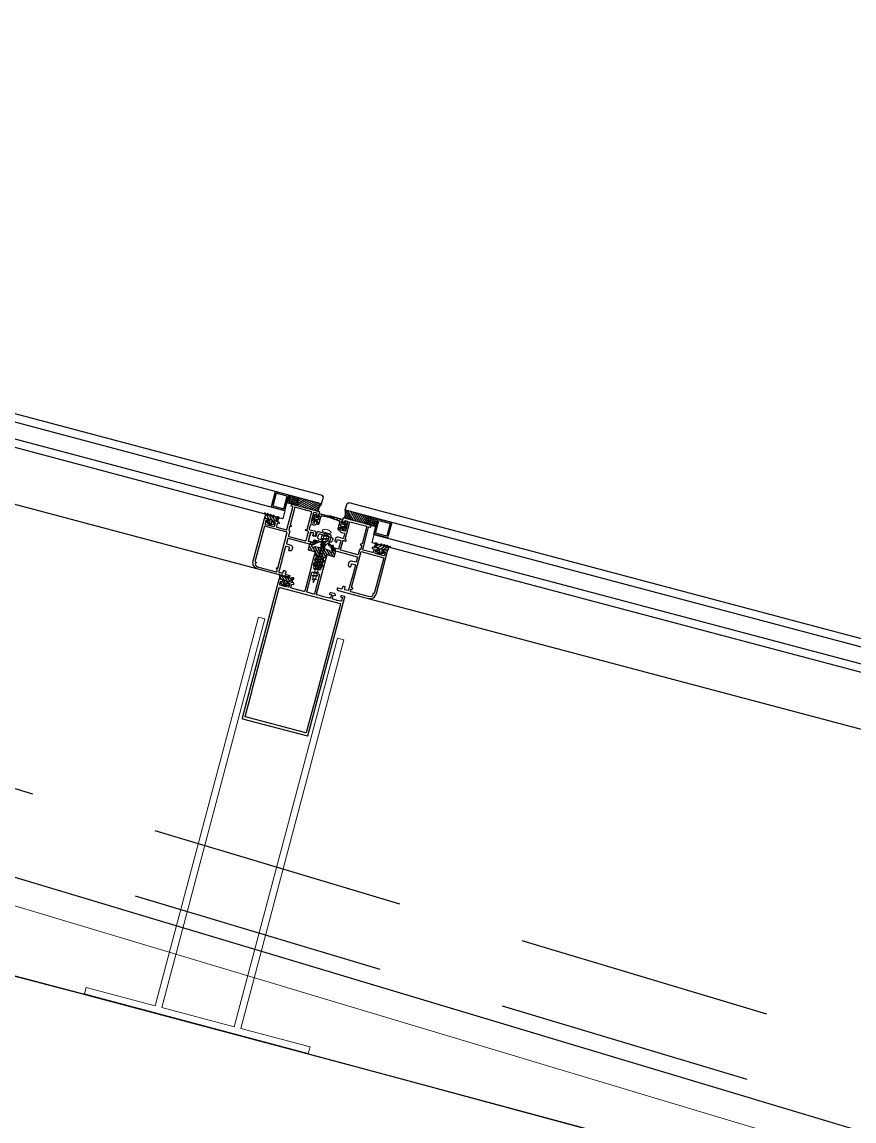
# Model space of a CAD drawing. Header units: millimetres. Extents: x 62878 to 70819, y -67946 to -61850.
# Drawn here: x 67425 to 67486.1, y -62104.3 to -62023.7 of the extents above; entities that cross this region are included whole.
import ezdxf

# ---------------------------------------------------------------- set-up
doc = ezdxf.new("R2010")
doc.units = ezdxf.units.MM
doc.linetypes.add('HIDDEN', pattern=[0.375, 0.25, -0.125])
doc.layers.add('alan hesabı1', color=7, linetype='Continuous', plot=False)
for name, color, linetype, lineweight in [('BA DÖŞ.-yeni', 11, 'Continuous', 30), ('Dog_dos_yeni', 63, 'Continuous', 5), ('DOGRAMA', 171, 'Continuous', 0), ('DUV.ALÇ.-yeni', 20, 'Continuous', 25), ('GOR-2', 152, 'Continuous', 20)]:
    doc.layers.add(name, color=color, linetype=linetype, lineweight=lineweight)
pattern_1 = [(300.13694, (67337.95721, -62044.6954), (-0.13729143, -0.07970336), [])]
pattern_2 = [(210.13694, (67550.53203, -62101.11045), (0.07970336, -0.13729143), [])]

# ---------------------------------------------------------------- blocks, each defined once
blk = doc.blocks.new('a2we')
at = {"lineweight": 5, "ltscale": 0.5}
for p, q in [((-197.57, -417.61), (-196.57, -417.24)), ((-194.16, -418.26), (-197.57, -417.61)), ((-195.16, -418.63), (-197.57, -417.61)), ((-197.11, -419.74), (-197.11, -418.43)), ((-196.89, -417.9), (-197.1, -418.34)), ((-196.01, -415.29), (-196.59, -417.25)), ((-196.57, -417.24), (-194.16, -418.26)), ((-196.01, -415.29), (-195.46, -417.71)), ((-194.16, -418.26), (-195.16, -418.63)), ((-195.16, -418.63), (-194.93, -419.3)), ((-198.11, -420.11), (-197.11, -419.74)), ((-194.92, -421.4), (-198.11, -420.11)), ((-193.92, -421.04), (-198.11, -420.11)), ((-198.11, -422.66), (-197.11, -422.3)), ((-194.92, -423.96), (-198.11, -422.66)), ((-193.92, -423.59), (-198.11, -422.66)), ((-198.11, -425.21), (-197.11, -424.85)), ((-194.92, -426.51), (-198.11, -425.21)), ((-193.92, -426.15), (-198.11, -425.21)), ((-198.11, -427.67), (-197.11, -427.31)), ((-197.11, -419.74), (-193.92, -421.04)), ((-197.11, -419.74), (-193.92, -421.04)), ((-197.11, -422.3), (-197.11, -420.51)), ((-197.11, -422.3), (-193.92, -423.59)), ((-197.11, -422.3), (-193.92, -423.59)), ((-197.11, -424.85), (-197.11, -423.07)), ((-197.11, -424.85), (-193.92, -426.15)), ((-197.11, -424.85), (-193.92, -426.15)), ((-197.11, -427.31), (-197.11, -425.62)), ((-197.11, -427.31), (-193.92, -428.6)), ((-197.11, -427.31), (-193.92, -428.6)), ((-194.92, -420.63), (-194.92, -419.36)), ((-193.92, -421.04), (-194.92, -421.4)), ((-194.92, -423.19), (-194.92, -421.4)), ((-193.92, -423.59), (-194.92, -423.96)), ((-194.92, -425.74), (-194.92, -423.96)), ((-193.92, -426.15), (-194.92, -426.51)), ((-194.92, -428.2), (-194.92, -426.51)), ((-194.92, -428.97), (-198.11, -427.67)), ((-193.92, -428.6), (-198.11, -427.67)), ((-198.11, -429.92), (-197.11, -429.56)), ((-194.92, -431.22), (-198.11, -429.92)), ((-193.92, -430.86), (-198.11, -429.92)), ((-198.11, -432.18), (-197.11, -431.81)), ((-194.92, -433.47), (-198.11, -432.18)), ((-193.92, -433.11), (-198.11, -432.18)), ((-198.11, -434.43), (-197.11, -434.07)), ((-194.92, -435.73), (-198.11, -434.43)), ((-193.92, -435.36), (-198.11, -434.43)), ((-197.11, -429.56), (-197.11, -428.02)), ((-197.11, -429.56), (-193.92, -430.86)), ((-197.11, -429.56), (-193.92, -430.86)), ((-197.11, -431.81), (-197.11, -430.28)), ((-197.11, -431.81), (-193.92, -433.11)), ((-197.11, -431.81), (-193.92, -433.11)), ((-197.11, -434.07), (-197.11, -432.53)), ((-197.11, -434.07), (-193.92, -435.36)), ((-197.11, -434.07), (-193.92, -435.36)), ((-197.11, -436.36), (-197.11, -434.79)), ((-193.92, -428.6), (-194.92, -428.97)), ((-194.92, -430.45), (-194.92, -428.97)), ((-193.92, -430.86), (-194.92, -431.22)), ((-194.92, -432.7), (-194.92, -431.22)), ((-193.92, -433.11), (-194.92, -433.47)), ((-194.92, -434.96), (-194.92, -433.47)), ((-193.92, -435.36), (-194.92, -435.73)), ((-198.11, -436.73), (-197.11, -436.36)), ((-194.92, -438.03), (-198.11, -436.73)), ((-193.92, -437.66), (-198.11, -436.73)), ((-198.11, -439.03), (-197.11, -438.66)), ((-194.92, -440.32), (-198.11, -439.03)), ((-193.92, -439.96), (-198.11, -439.03)), ((-198.11, -441.32), (-197.11, -440.96)), ((-194.92, -442.62), (-198.11, -441.32)), ((-193.92, -442.26), (-198.11, -441.32)), ((-198.11, -443.62), (-197.11, -443.25)), ((-197.11, -436.36), (-193.92, -437.66)), ((-197.11, -436.36), (-193.92, -437.66)), ((-197.11, -438.66), (-197.11, -437.13)), ((-197.11, -438.66), (-193.92, -439.96)), ((-197.11, -438.66), (-193.92, -439.96)), ((-197.11, -440.96), (-197.11, -439.43)), ((-197.11, -440.96), (-193.92, -442.26)), ((-197.11, -443.25), (-197.11, -441.73)), ((-197.11, -443.25), (-193.92, -444.55)), ((-194.92, -437.26), (-194.92, -435.73)), ((-193.92, -437.66), (-194.92, -438.03)), ((-194.92, -439.55), (-194.92, -438.03)), ((-193.92, -439.96), (-194.92, -440.32)), ((-194.92, -441.85), (-194.92, -440.32)), ((-193.92, -442.26), (-194.92, -442.62)), ((-194.92, -444.15), (-194.92, -442.62)), ((-194.92, -444.91), (-198.11, -443.62)), ((-193.92, -444.55), (-198.11, -443.62)), ((-198.11, -445.92), (-197.11, -445.55)), ((-193.92, -446.85), (-198.11, -445.92)), ((-194.92, -447.22), (-198.11, -445.92)), ((-197.11, -447.85), (-198.11, -448.22)), ((-194.92, -449.52), (-198.11, -448.22)), ((-198.11, -448.22), (-193.92, -449.15)), ((-198.11, -450.52), (-197.11, -450.15)), ((-194.92, -451.82), (-198.11, -450.52)), ((-193.92, -451.45), (-198.11, -450.52)), ((-197.11, -445.55), (-197.11, -444.02)), ((-197.11, -445.55), (-193.92, -446.85)), ((-197.11, -445.55), (-193.92, -446.85)), ((-197.11, -447.85), (-197.11, -446.32)), ((-193.92, -449.15), (-197.11, -447.85)), ((-197.11, -450.15), (-197.11, -448.62)), ((-197.11, -450.15), (-193.92, -451.45)), ((-197.11, -453.29), (-197.11, -450.92)), ((-193.92, -444.55), (-194.92, -444.91)), ((-194.92, -446.45), (-194.92, -444.91)), ((-193.92, -446.85), (-194.92, -447.22)), ((-194.92, -448.75), (-194.92, -447.22)), ((-193.92, -449.15), (-194.92, -449.52)), ((-194.92, -451.05), (-194.92, -449.52)), ((-193.92, -451.45), (-194.92, -451.82)), ((-192.8, -453.29), (-199.23, -453.29)), ((-199.23, -454.58), (-199.23, -453.29)), ((-194.92, -453.29), (-194.92, -451.82)), ((-192.8, -454.58), (-192.8, -453.29))]:
    blk.add_line(p, q, dxfattribs=at)
blk.add_lwpolyline([(-196.47, -455.66), (-196.11, -455.4), (-195.92, -455.4), (-195.56, -455.66)], dxfattribs=at)
for centre, radius, start, end in [((-196.91, -418.43), 0.2, 155.32512, 180), ((-195.12, -419.36), 0.2, 0, 19.11162), ((-195.66, -449.53), 6.19, 234.75731, 262.49049), ((-196.37, -449.53), 6.19, 277.50951, 305.24269)]:
    blk.add_arc(centre, radius, start, end, dxfattribs=at)

msp = doc.modelspace()

# ---------------------------------------------------------------- hatches: boundary and pattern name
at = {"layer": 'DOGRAMA', "lineweight": -2}
h = msp.add_hatch(dxfattribs=at)
h.set_pattern_fill('AR-HBONE', color=256, scale=0.03, angle=672.21607, style=0)
h.set_pattern_definition([(300.13694, (67431.26705, -62092.53847), (-0.04353113, -0.16402756), [0.36, -0.12]), (210.13694, (67431.3273, -62092.64225), (-0.04353113, -0.16402756), [0.36, -0.12])])
h.paths.add_polyline_path([(67444.685, -62059.041), (67444.444, -62058.977), (67444.597, -62058.397), (67445.345, -62058.595), (67445.191, -62059.175)])
h = msp.add_hatch(dxfattribs=at)
h.set_pattern_fill('ANSI31', color=256, scale=0.04, angle=672.21607, style=0)
h.set_pattern_definition([(210.13694, (67570.15283, -62106.3176), (0.06376269, -0.10983314), [])])
h.paths.add_polyline_path([(67445.465, -62059.219, -0.414214), (67445.485, -62059.253), (67446.744, -62059.587, -0.153231), (67446.994, -62059.033), (67445.612, -62058.666)])
h.paths.add_polyline_path([(67445.191, -62059.175), (67445.432, -62059.239, -0.414214), (67445.465, -62059.219), (67445.612, -62058.666), (67445.345, -62058.595)])
h = msp.add_hatch(dxfattribs=at)
h.set_pattern_fill('ANSI31', color=256, scale=0.05, angle=672.21607, style=0)
h.set_pattern_definition(pattern_1)
edge = h.paths.add_edge_path(flags=16)
edge.add_arc((67443.327, -62060.067), 0.4, 243.59998, 266.6739)
edge.add_line((67443.303, -62060.466), (67443.368, -62060.222))
edge.add_line((67443.368, -62060.222), (67443.213, -62060.181))
edge.add_line((67443.213, -62060.181), (67443.149, -62060.425))
edge = h.paths.add_edge_path()
edge.add_arc((67443.327, -62060.067), 0.5, 218.26704, 292.00684)
edge.add_line((67443.514, -62060.53), (67443.54, -62060.433))
edge.add_line((67443.54, -62060.433), (67443.424, -62060.403))
edge.add_line((67443.424, -62060.403), (67443.439, -62060.345))
edge.add_arc((67443.536, -62060.37), 0.1, 75.13694, 165.13694, ccw=False)
edge.add_line((67443.561, -62060.274), (67443.774, -62060.33))
edge.add_line((67443.774, -62060.33), (67443.82, -62060.156))
edge.add_line((67443.82, -62060.156), (67443.782, -62060.146))
edge.add_arc((67443.765, -62060.209), 0.065, 75.13694, 143.54628)
edge.add_arc((67443.687, -62060.151), 0.0327, 129.70666, 323.54628, ccw=False)
edge.add_arc((67443.769, -62060.296), 0.199, 70.78726, 121.05316, ccw=False)
edge.add_arc((67443.846, -62060.059), 0.05, 256.65155, 434.16478)
edge.add_arc((67443.771, -62060.322), 0.323, 74.19629, 113.5226)
edge.add_arc((67443.634, -62060.008), 0.02, 225.13694, 293.5226, ccw=False)
edge.add_line((67443.62, -62060.022), (67443.464, -62059.867))
edge.add_arc((67443.454, -62059.877), 0.015, 45.13694, 205.13694)
edge.add_line((67443.44, -62059.884), (67443.492, -62059.995))
edge.add_arc((67443.474, -62060.004), 0.02, -134.86306, 25.13694, ccw=False)
edge.add_line((67443.46, -62060.018), (67443.252, -62059.81))
edge.add_arc((67443.241, -62059.821), 0.015, 45.13694, 205.13694)
edge.add_line((67443.227, -62059.827), (67443.28, -62059.939))
edge.add_arc((67443.262, -62059.947), 0.02, -134.86306, 25.13694, ccw=False)
edge.add_line((67443.247, -62059.961), (67443.039, -62059.754))
edge.add_arc((67443.028, -62059.764), 0.015, 45.13694, 205.13694)
edge.add_line((67443.015, -62059.771), (67443.067, -62059.882))
edge.add_arc((67443.049, -62059.891), 0.02, -134.86306, 25.13694, ccw=False)
edge.add_line((67443.035, -62059.905), (67442.826, -62059.697))
edge.add_arc((67442.816, -62059.708), 0.015, 45.13694, 205.13694)
edge.add_line((67442.802, -62059.714), (67442.851, -62059.818))
edge.add_arc((67442.76, -62059.861), 0.1, -14.86306, 25.13694, ccw=False)
edge.add_line((67442.857, -62059.886), (67442.807, -62060.074))
edge.add_line((67442.807, -62060.074), (67443.02, -62060.13))
edge.add_arc((67442.994, -62060.227), 0.1, -14.86306, 75.13694, ccw=False)
edge.add_line((67443.091, -62060.252), (67443.076, -62060.31))
edge.add_line((67443.076, -62060.31), (67442.96, -62060.28))
edge.add_line((67442.96, -62060.28), (67442.934, -62060.376))
h = msp.add_hatch(dxfattribs=at)
h.set_pattern_fill('ANSI31', color=256, scale=0.05, angle=672.21607, style=0)
h.set_pattern_definition(pattern_1)
edge = h.paths.add_edge_path(flags=16)
edge.add_arc((67447.117, -62060.24), 0.668, 158.26126, 172.01262, ccw=False)
edge.add_line((67446.497, -62059.992), (67446.772, -62060.065))
edge.add_line((67446.772, -62060.065), (67446.731, -62060.22))
edge.add_line((67446.731, -62060.22), (67446.455, -62060.147))
edge = h.paths.add_edge_path()
edge.add_line((67446.726, -62060.55), (67446.62, -62060.522))
edge.add_line((67446.62, -62060.522), (67446.682, -62060.29))
edge.add_line((67446.682, -62060.29), (67446.498, -62060.241))
edge.add_line((67446.498, -62060.241), (67446.467, -62060.357))
edge.add_line((67446.467, -62060.357), (67446.371, -62060.331))
edge.add_arc((67446.773, -62060.148), 0.442, 125.82929, 204.44459, ccw=False)
edge.add_line((67446.514, -62059.79), (67446.611, -62059.816))
edge.add_line((67446.611, -62059.816), (67446.58, -62059.932))
edge.add_line((67446.58, -62059.932), (67446.764, -62059.98))
edge.add_line((67446.764, -62059.98), (67446.825, -62059.748))
edge.add_line((67446.825, -62059.748), (67447.794, -62059.996))
edge.add_arc((67447.781, -62060.044), 0.05, -98.15322, 75.13694, ccw=False)
edge.add_line((67447.774, -62060.094), (67447.034, -62059.953))
edge.add_arc((67447.014, -62060.051), 0.1, 78.71167, 165.13694)
edge.add_line((67446.917, -62060.025), (67446.788, -62060.514))
edge.add_arc((67446.739, -62060.501), 0.05, 255.13694, 345.13694, ccw=False)
h = msp.add_hatch(dxfattribs=at)
h.set_pattern_fill('ANSI31', color=256, scale=0.05, angle=672.21607, style=0)
h.set_pattern_definition(pattern_2)
edge = h.paths.add_edge_path(flags=16)
edge.add_arc((67448.029, -62060.482), 0.668, 338.26126, 352.01262)
edge.add_line((67448.691, -62060.575), (67448.415, -62060.501))
edge.add_line((67448.415, -62060.501), (67448.374, -62060.656))
edge.add_line((67448.374, -62060.656), (67448.65, -62060.729))
edge = h.paths.add_edge_path()
edge.add_line((67448.215, -62060.945), (67448.321, -62060.973))
edge.add_line((67448.321, -62060.973), (67448.383, -62060.741))
edge.add_line((67448.383, -62060.741), (67448.566, -62060.79))
edge.add_line((67448.566, -62060.79), (67448.536, -62060.906))
edge.add_line((67448.536, -62060.906), (67448.632, -62060.931))
edge.add_arc((67448.374, -62060.573), 0.442, 305.82929, 384.44459)
edge.add_line((67448.776, -62060.39), (67448.679, -62060.364))
edge.add_line((67448.679, -62060.364), (67448.648, -62060.48))
edge.add_line((67448.648, -62060.48), (67448.465, -62060.432))
edge.add_line((67448.465, -62060.432), (67448.526, -62060.2))
edge.add_line((67448.526, -62060.2), (67447.563, -62059.935))
edge.add_arc((67447.55, -62059.983), 0.05, 75.13694, 248.4271)
edge.add_line((67447.531, -62060.03), (67448.244, -62060.274))
edge.add_arc((67448.212, -62060.369), 0.1, -14.86306, 71.56221, ccw=False)
edge.add_line((67448.309, -62060.395), (67448.179, -62060.884))
edge.add_arc((67448.228, -62060.896), 0.05, 165.13694, 255.13694)
h = msp.add_hatch(dxfattribs=at)
h.set_pattern_fill('ANSI31', color=256, scale=0.04, angle=672.21607, style=0)
h.set_pattern_definition([(300.13694, (67318.33641, -62039.48826), (-0.10983314, -0.06376269), [])])
h.paths.add_polyline_path([(67449.97, -62060.415, 0.414214), (67449.936, -62060.434), (67448.677, -62060.1, 0.153231), (67448.734, -62059.494), (67450.116, -62059.861)])
h.paths.add_polyline_path([(67450.23, -62060.512), (67449.989, -62060.448, 0.414214), (67449.97, -62060.415), (67450.116, -62059.861), (67450.384, -62059.932)])
h = msp.add_hatch(dxfattribs=at)
h.set_pattern_fill('AR-HBONE', color=256, scale=0.03, angle=672.21607, style=0)
h.set_pattern_definition([(210.13694, (67445.77805, -62096.38953), (-0.04353113, -0.16402756), [0.36, -0.12]), (300.13694, (67445.67427, -62096.44978), (-0.04353113, -0.16402756), [0.36, -0.12])])
h.paths.add_polyline_path([(67450.736, -62060.646), (67450.977, -62060.711), (67451.131, -62060.131), (67450.384, -62059.932), (67450.23, -62060.512)])
h = msp.add_hatch(dxfattribs=at)
h.set_pattern_fill('ANSI31', color=256, scale=0.05, angle=672.21607, style=0)
h.set_pattern_definition(pattern_1)
edge = h.paths.add_edge_path(flags=16)
edge.add_arc((67446.709, -62063.499), 0.05, 165.13694, 255.13694)
edge.add_line((67446.696, -62063.547), (67446.754, -62063.563))
edge.add_arc((67446.767, -62063.514), 0.05, 255.13694, 345.13694)
edge.add_line((67446.816, -62063.527), (67446.873, -62063.31))
edge.add_line((67446.873, -62063.31), (67446.719, -62063.269))
edge.add_line((67446.719, -62063.269), (67446.661, -62063.486))
h.paths.add_polyline_path([(67446.757, -62063.124), (67446.912, -62063.165), (67446.982, -62062.899), (67446.828, -62062.858)], flags=16)
edge = h.paths.add_edge_path()
edge.add_arc((67446.829, -62063.517), 0.2, 274.57072, 345.13694)
edge.add_line((67447.022, -62063.568), (67447.037, -62063.513))
edge.add_line((67447.037, -62063.513), (67446.979, -62063.498))
edge.add_line((67446.979, -62063.498), (67447.011, -62063.374))
edge.add_line((67447.011, -62063.374), (67447.049, -62063.352))
edge.add_arc((67446.999, -62063.266), 0.1, 300.13694, 345.13694)
edge.add_line((67447.095, -62063.291), (67447.129, -62063.166))
edge.add_line((67447.129, -62063.166), (67447.071, -62063.15))
edge.add_line((67447.071, -62063.15), (67447.104, -62063.026))
edge.add_line((67447.104, -62063.026), (67447.24, -62062.947))
edge.add_line((67447.24, -62062.947), (67447.345, -62062.975))
edge.add_line((67447.345, -62062.975), (67447.409, -62062.733))
edge.add_line((67447.409, -62062.733), (67447.445, -62062.794))
edge.add_line((67447.445, -62062.794), (67447.928, -62062.922))
edge.add_line((67447.928, -62062.922), (67448.012, -62062.607))
edge.add_arc((67447.722, -62062.53), 0.3, 345.13694, 405.13694)
edge.add_line((67447.933, -62062.317), (67447.585, -62061.97))
edge.add_arc((67447.564, -62061.992), 0.03, 45.13694, 135.13694)
edge.add_line((67447.543, -62061.97), (67447.5, -62062.013))
edge.add_arc((67447.522, -62062.034), 0.03, 135.13694, 225.13694)
edge.add_line((67447.501, -62062.055), (67447.775, -62062.329))
edge.add_arc((67447.634, -62062.47), 0.2, -16.78266, 45.13694, ccw=False)
edge.add_arc((67447.728, -62062.507), 0.1, 195.13694, 347.85179, ccw=False)
edge.add_arc((67447.535, -62062.559), 0.1, 15.13694, 75.13694)
edge.add_line((67447.56, -62062.463), (67447.245, -62062.379))
edge.add_arc((67447.257, -62062.331), 0.05, 165.13694, 255.13694, ccw=False)
edge.add_line((67447.209, -62062.318), (67447.222, -62062.269))
edge.add_arc((67447.174, -62062.257), 0.05, 345.13694, 435.13694)
edge.add_line((67447.186, -62062.208), (67446.993, -62062.157))
edge.add_arc((67446.98, -62062.205), 0.05, 75.13694, 165.13694)
edge.add_line((67446.932, -62062.192), (67446.919, -62062.241))
edge.add_arc((67446.871, -62062.228), 0.05, 255.13694, 345.13694, ccw=False)
edge.add_line((67446.858, -62062.276), (67446.542, -62062.192))
edge.add_arc((67446.516, -62062.289), 0.1, 75.13694, 135.13694)
edge.add_arc((67446.375, -62062.148), 0.1, 162.42209, 315.13694, ccw=False)
edge.add_arc((67446.474, -62062.163), 0.2, 105.13694, 167.05654, ccw=False)
edge.add_line((67446.422, -62061.97), (67446.796, -62061.868))
edge.add_arc((67446.788, -62061.839), 0.03, 285.13694, 375.13694)
edge.add_line((67446.817, -62061.832), (67446.801, -62061.774))
edge.add_arc((67446.772, -62061.782), 0.03, 15.13694, 105.13694)
edge.add_line((67446.765, -62061.753), (67446.29, -62061.881))
edge.add_arc((67446.369, -62062.17), 0.3, 105.13694, 165.13694)
edge.add_line((67446.079, -62062.093), (67445.995, -62062.409))
edge.add_line((67445.995, -62062.409), (67446.478, -62062.538))
edge.add_line((67446.478, -62062.538), (67446.539, -62062.502))
edge.add_line((67446.539, -62062.502), (67446.475, -62062.744))
edge.add_line((67446.475, -62062.744), (67446.58, -62062.772))
edge.add_line((67446.58, -62062.772), (67446.659, -62062.908))
edge.add_line((67446.659, -62062.908), (67446.626, -62063.032))
edge.add_line((67446.626, -62063.032), (67446.568, -62063.017))
edge.add_line((67446.568, -62063.017), (67446.535, -62063.143))
edge.add_arc((67446.631, -62063.168), 0.1, 165.13694, 210.13694)
edge.add_line((67446.545, -62063.219), (67446.567, -62063.256))
edge.add_line((67446.567, -62063.256), (67446.534, -62063.38))
edge.add_line((67446.534, -62063.38), (67446.476, -62063.365))
edge.add_line((67446.476, -62063.365), (67446.461, -62063.419))
edge.add_arc((67446.655, -62063.47), 0.2, 165.13694, 235.70316)
edge.add_arc((67446.807, -62063.247), 0.471, 235.70316, 274.57072)
h = msp.add_hatch(dxfattribs=at)
h.set_pattern_fill('ANSI31', color=256, scale=0.05, angle=672.21607, style=0)
h.set_pattern_definition(pattern_2)
edge = h.paths.add_edge_path(flags=16)
edge.add_arc((67451.407, -62062.211), 0.4, 243.59998, 266.6739, ccw=False)
edge.add_line((67451.229, -62062.569), (67451.294, -62062.326))
edge.add_line((67451.294, -62062.326), (67451.448, -62062.367))
edge.add_line((67451.448, -62062.367), (67451.384, -62062.61))
edge = h.paths.add_edge_path()
edge.add_arc((67451.407, -62062.211), 0.5, 218.26704, 292.00684, ccw=False)
edge.add_line((67451.014, -62062.521), (67451.04, -62062.424))
edge.add_line((67451.04, -62062.424), (67451.156, -62062.455))
edge.add_line((67451.156, -62062.455), (67451.171, -62062.397))
edge.add_arc((67451.075, -62062.371), 0.1, 345.13694, 435.13694)
edge.add_line((67451.1, -62062.274), (67450.888, -62062.218))
edge.add_line((67450.888, -62062.218), (67450.934, -62062.044))
edge.add_line((67450.934, -62062.044), (67450.972, -62062.054))
edge.add_arc((67450.955, -62062.117), 0.065, 6.72761, 75.13694, ccw=False)
edge.add_arc((67451.052, -62062.106), 0.0327, 186.72761, 380.56722)
edge.add_arc((67450.909, -62062.191), 0.199, 29.22072, 79.48663)
edge.add_arc((67450.96, -62061.947), 0.05, 76.1091, 253.62234, ccw=False)
edge.add_arc((67450.894, -62062.213), 0.323, 36.75128, 76.07759, ccw=False)
edge.add_arc((67451.169, -62062.007), 0.02, 216.75128, 285.13694)
edge.add_line((67451.174, -62062.027), (67451.386, -62061.969))
edge.add_arc((67451.39, -62061.984), 0.015, -54.86306, 105.13694, ccw=False)
edge.add_line((67451.399, -62061.996), (67451.298, -62062.067))
edge.add_arc((67451.31, -62062.083), 0.02, 125.13694, 285.13694)
edge.add_line((67451.315, -62062.102), (67451.599, -62062.026))
edge.add_arc((67451.603, -62062.04), 0.015, -54.86306, 105.13694, ccw=False)
edge.add_line((67451.612, -62062.052), (67451.511, -62062.123))
edge.add_arc((67451.522, -62062.139), 0.02, 125.13694, 285.13694)
edge.add_line((67451.528, -62062.159), (67451.812, -62062.082))
edge.add_arc((67451.816, -62062.096), 0.015, -54.86306, 105.13694, ccw=False)
edge.add_line((67451.824, -62062.109), (67451.724, -62062.18))
edge.add_arc((67451.735, -62062.196), 0.02, 125.13694, 285.13694)
edge.add_line((67451.74, -62062.215), (67452.024, -62062.138))
edge.add_arc((67452.028, -62062.153), 0.015, -54.86306, 105.13694, ccw=False)
edge.add_line((67452.037, -62062.165), (67451.943, -62062.231))
edge.add_arc((67452.001, -62062.313), 0.1, 125.13694, 165.13694)
edge.add_line((67451.904, -62062.287), (67451.854, -62062.475))
edge.add_line((67451.854, -62062.475), (67451.642, -62062.418))
edge.add_arc((67451.616, -62062.515), 0.1, 75.13694, 165.13694)
edge.add_line((67451.519, -62062.489), (67451.504, -62062.547))
edge.add_line((67451.504, -62062.547), (67451.62, -62062.578))
edge.add_line((67451.62, -62062.578), (67451.594, -62062.675))
h = msp.add_hatch(dxfattribs=at)
h.set_pattern_fill('ANSI31', color=256, scale=0.05, angle=672.21607, style=0)
h.set_pattern_definition(pattern_1)
edge = h.paths.add_edge_path()
edge.add_arc((67443.822, -62064.358), 0.1, -14.86306, 25.13694, ccw=False)
edge.add_line((67443.919, -62064.384), (67443.875, -62064.551))
edge.add_line((67443.875, -62064.551), (67444.087, -62064.607))
edge.add_arc((67444.062, -62064.704), 0.1, -14.86306, 75.13694, ccw=False)
edge.add_line((67444.158, -62064.73), (67444.143, -62064.788))
edge.add_line((67444.143, -62064.788), (67444.027, -62064.757))
edge.add_line((67444.027, -62064.757), (67444.001, -62064.854))
edge.add_arc((67444.394, -62064.544), 0.5, 218.26704, 292.00684)
edge.add_line((67444.581, -62065.008), (67444.607, -62064.911))
edge.add_line((67444.607, -62064.911), (67444.491, -62064.88))
edge.add_line((67444.491, -62064.88), (67444.506, -62064.822))
edge.add_arc((67444.603, -62064.848), 0.1, 75.13694, 165.13694, ccw=False)
edge.add_line((67444.628, -62064.751), (67444.841, -62064.808))
edge.add_line((67444.841, -62064.808), (67444.882, -62064.653))
edge.add_line((67444.882, -62064.653), (67444.844, -62064.643))
edge.add_arc((67444.827, -62064.706), 0.065, 75.13694, 143.54628)
edge.add_arc((67444.749, -62064.648), 0.0327, 129.70666, 323.54628, ccw=False)
edge.add_arc((67444.885, -62064.808), 0.242, 84.82764, 130.33441, ccw=False)
edge.add_arc((67444.918, -62064.518), 0.05, 256.65155, 434.16478)
edge.add_arc((67444.899, -62064.84), 0.372, 84.98544, 121.63696)
edge.add_arc((67444.696, -62064.505), 0.02, 225.13694, 293.5226, ccw=False)
edge.add_line((67444.682, -62064.519), (67444.526, -62064.364))
edge.add_arc((67444.516, -62064.375), 0.015, 45.13694, 205.13694)
edge.add_line((67444.502, -62064.381), (67444.554, -62064.492))
edge.add_arc((67444.536, -62064.501), 0.02, -134.86306, 25.13694, ccw=False)
edge.add_line((67444.522, -62064.515), (67444.313, -62064.307))
edge.add_arc((67444.303, -62064.318), 0.015, 45.13694, 205.13694)
edge.add_line((67444.289, -62064.324), (67444.342, -62064.436))
edge.add_arc((67444.324, -62064.444), 0.02, -134.86306, 25.13694, ccw=False)
edge.add_line((67444.309, -62064.459), (67444.101, -62064.251))
edge.add_arc((67444.09, -62064.262), 0.015, 45.13694, 205.13694)
edge.add_line((67444.077, -62064.268), (67444.129, -62064.38))
edge.add_arc((67444.111, -62064.388), 0.02, -134.86306, 25.13694, ccw=False)
edge.add_line((67444.097, -62064.402), (67443.888, -62064.195))
edge.add_arc((67443.878, -62064.205), 0.015, 45.13694, 205.13694)
edge.add_line((67443.864, -62064.212), (67443.913, -62064.316))
edge = h.paths.add_edge_path(flags=16)
edge.add_line((67444.377, -62064.919), (67444.427, -62064.729))
edge.add_arc((67444.398, -62064.721), 0.03, 345.13694, 435.13694)
edge.add_line((67444.406, -62064.692), (67444.31, -62064.666))
edge.add_arc((67444.302, -62064.695), 0.03, 75.13694, 165.13694)
edge.add_line((67444.273, -62064.688), (67444.222, -62064.878))
edge.add_arc((67444.251, -62064.885), 0.03, 165.13694, 247.37051)
edge.add_arc((67444.394, -62064.544), 0.4, 247.37051, 262.90338)
edge.add_arc((67444.348, -62064.911), 0.03, 262.90338, 345.13694)

# ---------------------------------------------------------------- linework, layer by layer
msp.add_lwpolyline([(68896.021, -63031.435), (69030.259, -63071.184), (69185.279, -62547.653), (68892.999, -62461.107, 1.044368), (68063.198, -62298.73, 0.204375), (63106.96, -62494.783, 0.353953), (62932.94, -62997.825), (63753.185, -65779.598), (64154.954, -67142.153), (65336.723, -66792.622), (65336.7, -66829.112), (65270.535, -66829.071, 0.626789), (65270.199, -67369.071), (65531.845, -67369.234, 0.926242), (66130.088, -67369.606), (66391.733, -67369.769, 0.626743), (66392.069, -66829.769), (66326.147, -66829.728), (66326.17, -66793.238), (67506.156, -67144.128), (68467.025, -63899.086), (68625.204, -63946.037), (68896.024, -63031.423)], format="xyb")
at = {"layer": 'alan hesabı1', "linetype": 'ByBlock'}
msp.add_lwpolyline([(67254.783, -62035.538), (67625.359, -62146.717), (67482.854, -62662.724), (67113.113, -62560.58), (67122.177, -62555.969), (67133.245, -62544.914), (67140.356, -62530.98), (67142.813, -62515.531), (67140.375, -62500.078), (67133.282, -62486.136), (67122.227, -62475.067), (67112.953, -62470.334), (67180.939, -62140.954), (67220.695, -62149.16)], close=True, dxfattribs=at)
at = {"layer": 'BA DÖŞ.-yeni', "linetype": 'HIDDEN', "ltscale": 150}
msp.add_arc((65815.039, -68607.153), 6697.937, 70.7461603, 109.2968468, dxfattribs=at)
at = {"layer": 'Dog_dos_yeni'}
msp.add_lwpolyline([(67429.583, -62095.01), (67446.015, -62099.371), (67446.143, -62098.888), (67441.068, -62097.541), (67448.635, -62069.028), (67448.152, -62068.9), (67440.585, -62097.413), (67435.269, -62096.002), (67442.836, -62067.489), (67442.353, -62067.361), (67434.786, -62095.874), (67429.712, -62094.527), (67429.583, -62095.01)], close=True, dxfattribs=at)
msp.add_lwpolyline([(67429.583, -62095.01), (67446.015, -62099.371), (67446.143, -62098.888), (67441.068, -62097.541), (67448.635, -62069.028), (67448.152, -62068.9), (67440.585, -62097.413), (67435.269, -62096.002), (67442.836, -62067.489), (67442.353, -62067.361), (67434.786, -62095.874), (67429.712, -62094.527), (67429.583, -62095.01)], close=True, dxfattribs=at)
at = {"layer": 'DOGRAMA', "lineweight": -2}
for p, q in [((67446.994, -62059.033), (67398.59, -62046.187)), ((67447.052, -62058.427), (67398.739, -62045.606)), ((67444.29, -62059.556), (67398.291, -62047.349)), ((67444.136, -62060.136), (67398.142, -62047.93)), ((67442.326, -62063.836), (67397.137, -62051.843)), ((67444.597, -62058.397), (67444.444, -62058.977)), ((67445.191, -62059.175), (67444.444, -62058.977)), ((67445.191, -62059.175), (67445.345, -62058.595)), ((67445.191, -62059.175), (67445.345, -62058.595)), ((67446.994, -62059.033), (67447.123, -62058.55)), ((67447.123, -62058.55), (67447.052, -62058.427)), ((67448.734, -62059.494), (67448.862, -62059.011)), ((67448.862, -62059.011), (67448.985, -62058.94)), ((67448.985, -62058.94), (67497.303, -62071.763)), ((67444.29, -62059.556), (67444.136, -62060.136)), ((67448.734, -62059.494), (67497.144, -62072.342)), ((67450.23, -62060.512), (67450.384, -62059.932)), ((67450.23, -62060.512), (67450.384, -62059.932)), ((67450.23, -62060.512), (67450.977, -62060.711)), ((67451.131, -62060.131), (67450.977, -62060.711)), ((67450.823, -62061.29), (67450.67, -62061.87)), ((67450.823, -62061.29), (67496.827, -62073.499)), ((67450.67, -62061.87), (67496.668, -62074.078)), ((67450.406, -62065.98), (67495.601, -62077.975))]:
    msp.add_line(p, q, dxfattribs=at)
msp.add_lwpolyline([(68355.728, -61957.86, 0.273736), (68066.91, -62277.721, 0.209295), (68023.71, -62283.852, 0.198368), (63201.053, -62451.108)], format="xyb", dxfattribs=at)
for points in [[(67444.592, -62058.416), (67443.577, -62058.147), (67443.28, -62059.268), (67444.295, -62059.537)], [(67444.47, -62058.487), (67443.648, -62058.269), (67443.402, -62059.197), (67444.224, -62059.415)], [(67451.126, -62060.15), (67452.141, -62060.419), (67451.843, -62061.54), (67450.829, -62061.271)], [(67451.197, -62060.272), (67452.019, -62060.49), (67451.772, -62061.418), (67450.951, -62061.2)], [(67446.757, -62063.124), (67446.912, -62063.165), (67446.982, -62062.899), (67446.828, -62062.858)], [(67446.912, -62063.165), (67446.757, -62063.124), (67446.828, -62062.858), (67446.982, -62062.899)]]:
    msp.add_lwpolyline(points, close=True, dxfattribs=at)
at = {"layer": 'DOGRAMA', "lineweight": -2, "ltscale": 0.5}
for points in [[(67443.034, -62060.279), (67442.907, -62060.245), (67442.843, -62060.486, 0.414214), (67442.878, -62060.548), (67443.477, -62060.707, 0.414214), (67443.539, -62060.671), (67443.603, -62060.429), (67443.475, -62060.396, -0.668097), (67443.468, -62060.344), (67443.538, -62060.303, -0.198962), (67443.576, -62060.298), (67443.818, -62060.362, -0.372839), (67443.891, -62060.471, -0.45685), (67443.854, -62060.496), (67443.738, -62060.465), (67443.676, -62060.697, 0.414214), (67443.712, -62060.759), (67444.408, -62060.943, 0.414214), (67444.445, -62060.922), (67444.881, -62059.279, 0.414214), (67444.859, -62059.242), (67444.772, -62059.219, -0.414214), (67444.751, -62059.182), (67444.774, -62059.095, -0.414214), (67444.811, -62059.074), (67446.812, -62059.605, -0.414214), (67446.833, -62059.642), (67446.774, -62059.863, -0.198962), (67446.751, -62059.894), (67446.656, -62059.924, -0.668048), (67446.612, -62059.891), (67446.657, -62059.719), (67446.464, -62059.668, 0.414214), (67446.403, -62059.703), (67446.231, -62060.351, 0.414214), (67446.266, -62060.412), (67446.46, -62060.463), (67446.505, -62060.292, -0.668048), (67446.56, -62060.284), (67446.628, -62060.358, -0.19911), (67446.633, -62060.396), (67446.605, -62060.502, -0.414214), (67446.433, -62060.601), (67446.23, -62060.547, 0.414214), (67446.169, -62060.583), (67446.09, -62060.883, 0.414214), (67446.125, -62060.944), (67446.463, -62061.034, -0.414214), (67446.57, -62061.217), (67446.526, -62061.381, -0.414214), (67446.465, -62061.417), (67446.388, -62061.396, -0.414214), (67446.374, -62061.372), (67446.42, -62061.198), (67446.178, -62061.134), (67446.006, -62061.781), (67446.393, -62061.884), (67446.419, -62061.787, -0.414214), (67446.48, -62061.752), (67446.528, -62061.765, -0.414214), (67446.564, -62061.826), (67446.543, -62061.903, -0.414214), (67446.298, -62062.045), (67444.539, -62061.578, 0.414214), (67444.503, -62061.599), (67444.409, -62061.952, 0.414214), (67444.43, -62061.989), (67444.74, -62062.071, -0.414214), (67444.846, -62062.255), (67444.8, -62062.428, -0.414214), (67444.678, -62062.499), (67444.658, -62062.494), (67444.61, -62062.482, -0.414214), (67444.589, -62062.445), (67444.637, -62062.261, 0.414214), (67444.616, -62062.225), (67444.384, -62062.163, 0.414214), (67444.348, -62062.184), (67444.11, -62063.078), (67444.074, -62063.1), (67444.095, -62063.136), (67443.858, -62064.03, 0.414214), (67443.879, -62064.067), (67444.111, -62064.129, 0.414214), (67444.148, -62064.107), (67444.189, -62063.953, -0.414214), (67444.225, -62063.931), (67444.274, -62063.944), (67444.293, -62063.949, -0.414214), (67444.364, -62064.072), (67444.327, -62064.212), (67444.636, -62064.294, -0.414214), (67444.657, -62064.331), (67444.652, -62064.35, -0.414214), (67444.53, -62064.421), (67442.326, -62063.836, -0.414214), (67441.971, -62063.224), (67442.795, -62060.122, -0.414214), (67442.831, -62060.101), (67442.995, -62060.144, -0.19911), (67443.025, -62060.167), (67443.066, -62060.237, -0.668097)], [(67451.556, -62062.54), (67451.683, -62062.574), (67451.619, -62062.816, -0.414214), (67451.558, -62062.851), (67450.958, -62062.692, -0.414214), (67450.923, -62062.631), (67450.987, -62062.389), (67451.114, -62062.423, 0.668097), (67451.146, -62062.381), (67451.106, -62062.312, 0.198962), (67451.075, -62062.288), (67450.834, -62062.224, 0.372839), (67450.716, -62062.282, 0.45685), (67450.736, -62062.323), (67450.852, -62062.353), (67450.79, -62062.585, -0.414214), (67450.729, -62062.621), (67450.033, -62062.436, -0.414214), (67450.012, -62062.399), (67450.448, -62060.756, -0.414214), (67450.485, -62060.735), (67450.572, -62060.758, 0.414214), (67450.608, -62060.737), (67450.631, -62060.65, 0.414214), (67450.61, -62060.613), (67448.609, -62060.082, 0.414214), (67448.573, -62060.103), (67448.514, -62060.325, 0.198962), (67448.519, -62060.363), (67448.586, -62060.437, 0.668048), (67448.641, -62060.43), (67448.687, -62060.258), (67448.88, -62060.309, -0.414214), (67448.916, -62060.37), (67448.744, -62061.018, -0.414214), (67448.683, -62061.053), (67448.489, -62061.002), (67448.535, -62060.83, 0.668048), (67448.491, -62060.797), (67448.396, -62060.828, 0.19911), (67448.372, -62060.858), (67448.344, -62060.964, 0.414214), (67448.444, -62061.135), (67448.647, -62061.189, -0.414214), (67448.682, -62061.25), (67448.603, -62061.55, -0.414214), (67448.542, -62061.585), (67448.203, -62061.495, 0.414214), (67448.02, -62061.602), (67447.976, -62061.766, 0.414214), (67448.012, -62061.827), (67448.089, -62061.848, 0.414214), (67448.113, -62061.834), (67448.16, -62061.66), (67448.401, -62061.724), (67448.229, -62062.371), (67447.843, -62062.269), (67447.868, -62062.172, 0.414214), (67447.833, -62062.111), (67447.785, -62062.098, 0.414214), (67447.723, -62062.134), (67447.703, -62062.211, 0.414214), (67447.845, -62062.455), (67449.604, -62062.922, -0.414214), (67449.625, -62062.959), (67449.532, -62063.312, -0.414214), (67449.495, -62063.333), (67449.186, -62063.251, 0.414214), (67449.002, -62063.358), (67448.956, -62063.531, 0.414214), (67449.027, -62063.654), (67449.046, -62063.659), (67449.095, -62063.672, 0.414214), (67449.131, -62063.65), (67449.18, -62063.467, -0.414214), (67449.217, -62063.445), (67449.449, -62063.507, -0.414214), (67449.47, -62063.544), (67449.233, -62064.438), (67449.254, -62064.474), (67449.218, -62064.496), (67448.98, -62065.39, -0.414214), (67448.944, -62065.411), (67448.712, -62065.35, -0.414214), (67448.69, -62065.313), (67448.731, -62065.158, 0.414214), (67448.71, -62065.122), (67448.662, -62065.109), (67448.642, -62065.104, 0.414214), (67448.52, -62065.175), (67448.483, -62065.315), (67448.174, -62065.233, 0.414214), (67448.137, -62065.254), (67448.132, -62065.273, 0.414214), (67448.203, -62065.396), (67450.406, -62065.98, 0.414214), (67451.018, -62065.625), (67451.841, -62062.523, 0.414214), (67451.82, -62062.486), (67451.656, -62062.443, 0.19911), (67451.619, -62062.448), (67451.549, -62062.488, 0.668097)], [(67446.53, -62061.446), (67446.38, -62061.406, -0.414214), (67446.359, -62061.369), (67446.395, -62061.234, 0.414214), (67446.373, -62061.197), (67446.238, -62061.162, 0.414214), (67446.177, -62061.197), (67446.04, -62061.714, 0.414214), (67446.075, -62061.775), (67446.336, -62061.845, 0.414214), (67446.397, -62061.809), (67446.419, -62061.727, -0.414214), (67446.48, -62061.691), (67446.857, -62061.791, -0.267949), (67446.928, -62061.862), (67446.987, -62062.079, 0.267949), (67447.008, -62062.1), (67447.202, -62062.152, 0.267949), (67447.231, -62062.144), (67447.421, -62061.952, -0.133822), (67447.467, -62061.926, 0.270236), (67447.609, -62061.784), (67447.699, -62061.446, 0.414214), (67447.628, -62061.323), (67447.367, -62061.254), (67447.331, -62061.275), (67447.309, -62061.239), (67446.758, -62061.092, 0.414214), (67446.636, -62061.163), (67446.567, -62061.425, -0.414214)], [(67447.13, -62061.977), (67447.156, -62061.984, 0.267949), (67447.185, -62061.977), (67447.369, -62061.792, -0.12216), (67447.41, -62061.767, 0.257961), (67447.477, -62061.697), (67447.529, -62061.504, 0.414214), (67447.493, -62061.443), (67446.865, -62061.276, 0.414214), (67446.743, -62061.347), (67446.704, -62061.492, 0.414214), (67446.775, -62061.614), (67446.979, -62061.669, -0.267949), (67447.05, -62061.739), (67447.109, -62061.956, 0.267949)], [(67447.156, -62061.984), (67447.13, -62061.977, -0.267949), (67447.109, -62061.956), (67447.041, -62061.705, 0.12216), (67447.017, -62061.663, -0.257961), (67446.994, -62061.569), (67447.045, -62061.375, -0.414214), (67447.106, -62061.34), (67447.735, -62061.507, -0.414214), (67447.806, -62061.629), (67447.767, -62061.774, -0.414214), (67447.645, -62061.845), (67447.441, -62061.791, 0.267949), (67447.344, -62061.817), (67447.185, -62061.977, -0.267949)], [(67444.959, -62064.949, 0.414214), (67444.888, -62064.826), (67444.646, -62064.762, 0.414214), (67444.524, -62064.833), (67444.519, -62064.852), (67444.664, -62064.891), (67444.6, -62065.133, -0.414214), (67444.539, -62065.168), (67444.278, -62065.099), (67444.241, -62065.12), (67444.22, -62065.083), (67443.959, -62065.014, -0.414214), (67443.923, -62064.953), (67443.987, -62064.711), (67444.132, -62064.75), (67444.137, -62064.731, 0.414214), (67444.066, -62064.608), (67443.902, -62064.565, 0.414214), (67443.865, -62064.586), (67441.162, -62074.773, 0.414214), (67441.183, -62074.81), (67445.958, -62076.077, 0.414214), (67445.994, -62076.056), (67448.698, -62065.868, 0.414214), (67448.677, -62065.832), (67448.512, -62065.788, 0.414214), (67448.39, -62065.859), (67448.385, -62065.879), (67448.53, -62065.917), (67448.466, -62066.159, -0.414214), (67448.405, -62066.194), (67448.144, -62066.125), (67448.107, -62066.146), (67448.086, -62066.109), (67447.825, -62066.04, -0.414214), (67447.789, -62065.979), (67447.853, -62065.737), (67447.998, -62065.776), (67448.003, -62065.757, 0.414214), (67447.932, -62065.634), (67447.691, -62065.57, 0.414214), (67447.569, -62065.641), (67447.563, -62065.66), (67447.708, -62065.699), (67447.644, -62065.941, -0.414214), (67447.583, -62065.976), (67447.151, -62065.861), (67447.115, -62065.883), (67447.093, -62065.846), (67446.665, -62065.732, -0.414214), (67446.629, -62065.671), (67447.091, -62063.931), (67447.07, -62063.895), (67447.107, -62063.873), (67447.327, -62063.042, 0.414214), (67447.292, -62062.981), (67447.263, -62062.974, 0.198912), (67447.225, -62062.979), (67447.139, -62063.029, 0.198912), (67447.116, -62063.059), (67447.095, -62063.136), (67447.124, -62063.144, -0.414214), (67447.146, -62063.18), (67447.102, -62063.345), (67447.047, -62063.377, 0.198912), (67447.023, -62063.407), (67447.003, -62063.484), (67447.032, -62063.492, -0.414214), (67447.053, -62063.528), (67447.01, -62063.693), (67446.954, -62063.725, 0.198912), (67446.931, -62063.755), (67446.898, -62063.88, -0.414214), (67446.861, -62063.901), (67446.436, -62063.789, -0.414214), (67446.415, -62063.752), (67446.448, -62063.627, 0.198912), (67446.443, -62063.589), (67446.41, -62063.534), (67446.454, -62063.369, -0.414214), (67446.491, -62063.348), (67446.52, -62063.356), (67446.54, -62063.279, 0.198912), (67446.535, -62063.241), (67446.503, -62063.186), (67446.546, -62063.021, -0.414214), (67446.583, -62063), (67446.612, -62063.008), (67446.632, -62062.931, 0.198912), (67446.627, -62062.893), (67446.577, -62062.807, 0.198912), (67446.547, -62062.783), (67446.518, -62062.776, 0.414214), (67446.457, -62062.811), (67446.237, -62063.643), (67446.258, -62063.679), (67446.221, -62063.701), (67445.76, -62065.44, -0.414214), (67445.698, -62065.476), (67445.27, -62065.362), (67445.233, -62065.384), (67445.212, -62065.347), (67444.78, -62065.232, -0.414214), (67444.745, -62065.171), (67444.809, -62064.929), (67444.954, -62064.968)], [(67446.436, -62073.69), (67446.346, -62074.028), (67445.867, -62075.836, -0.414214), (67445.83, -62075.857), (67441.403, -62074.682, -0.414214), (67441.382, -62074.645), (67441.862, -62072.838), (67441.951, -62072.5), (67443.885, -62065.212, -0.414214), (67443.922, -62065.191), (67448.349, -62066.366, -0.414214), (67448.37, -62066.402)]]:
    msp.add_lwpolyline(points, format="xyb", close=True, dxfattribs=at)
at = {"layer": 'DOGRAMA', "lineweight": -2}
for points in [[(67442.934, -62060.376, 0.333333), (67443.514, -62060.53), (67443.54, -62060.433), (67443.424, -62060.403), (67443.439, -62060.345, -0.414214), (67443.561, -62060.274), (67443.774, -62060.33), (67443.82, -62060.156), (67443.782, -62060.146, 0.307685), (67443.713, -62060.17, -1.128702), (67443.666, -62060.126, -0.222912), (67443.834, -62060.108, 0.978531), (67443.859, -62060.011, 0.173298), (67443.642, -62060.026, -0.307572), (67443.62, -62060.022), (67443.464, -62059.867, 0.8391), (67443.44, -62059.884), (67443.492, -62059.995, -0.8391), (67443.46, -62060.018), (67443.252, -62059.81, 0.8391), (67443.227, -62059.827), (67443.28, -62059.939, -0.8391), (67443.247, -62059.961), (67443.039, -62059.754, 0.8391), (67443.015, -62059.771), (67443.067, -62059.882, -0.8391), (67443.035, -62059.905), (67442.826, -62059.697, 0.8391), (67442.802, -62059.714), (67442.851, -62059.818, -0.176327), (67442.857, -62059.886), (67442.807, -62060.074), (67443.02, -62060.13, -0.414214), (67443.091, -62060.252), (67443.076, -62060.31), (67442.96, -62060.28)], [(67446.726, -62060.55), (67446.62, -62060.522), (67446.682, -62060.29), (67446.498, -62060.241), (67446.467, -62060.357), (67446.371, -62060.331, -0.357143), (67446.514, -62059.79), (67446.611, -62059.816), (67446.58, -62059.932), (67446.764, -62059.98), (67446.825, -62059.748), (67447.794, -62059.996, -0.943095), (67447.774, -62060.094), (67447.034, -62059.953, 0.396056), (67446.917, -62060.025), (67446.788, -62060.514, -0.414214)], [(67448.215, -62060.945), (67448.321, -62060.973), (67448.383, -62060.741), (67448.566, -62060.79), (67448.536, -62060.906), (67448.632, -62060.931, 0.357143), (67448.776, -62060.39), (67448.679, -62060.364), (67448.648, -62060.48), (67448.465, -62060.432), (67448.526, -62060.2), (67447.563, -62059.935, 0.943095), (67447.531, -62060.03), (67448.244, -62060.274, -0.396056), (67448.309, -62060.395), (67448.179, -62060.884, 0.414214)], [(67443.149, -62060.425, 0.101021), (67443.303, -62060.466), (67443.368, -62060.222), (67443.213, -62060.181)], [(67443.149, -62060.425, 0.101021), (67443.303, -62060.466), (67443.368, -62060.222), (67443.213, -62060.181)], [(67446.455, -62060.147, -0.060074), (67446.497, -62059.992), (67446.772, -62060.065), (67446.731, -62060.22)], [(67448.65, -62060.729, 0.060074), (67448.691, -62060.575), (67448.415, -62060.501), (67448.374, -62060.656)], [(67446.845, -62063.716, 0.318017), (67447.022, -62063.568), (67447.037, -62063.513), (67446.979, -62063.498), (67447.011, -62063.374), (67447.049, -62063.352, 0.198912), (67447.095, -62063.291), (67447.129, -62063.166), (67447.071, -62063.15), (67447.104, -62063.026), (67447.24, -62062.947), (67447.345, -62062.975), (67447.409, -62062.733), (67447.445, -62062.794), (67447.928, -62062.922), (67448.012, -62062.607, 0.267949), (67447.933, -62062.317), (67447.585, -62061.97, 0.414214), (67447.543, -62061.97), (67447.5, -62062.013, 0.414214), (67447.501, -62062.055), (67447.775, -62062.329, -0.276947), (67447.826, -62062.528, -0.786321), (67447.631, -62062.533, 0.267949), (67447.56, -62062.463), (67447.245, -62062.379, -0.414214), (67447.209, -62062.318), (67447.222, -62062.269, 0.414214), (67447.186, -62062.208), (67446.993, -62062.157, 0.414214), (67446.932, -62062.192), (67446.919, -62062.241, -0.414214), (67446.858, -62062.276), (67446.542, -62062.192, 0.267949), (67446.446, -62062.219, -0.786321), (67446.279, -62062.118, -0.276947), (67446.422, -62061.97), (67446.796, -62061.868, 0.414214), (67446.817, -62061.832), (67446.801, -62061.774, 0.414214), (67446.765, -62061.753), (67446.29, -62061.881, 0.267949), (67446.079, -62062.093), (67445.995, -62062.409), (67446.478, -62062.538), (67446.539, -62062.502), (67446.475, -62062.744), (67446.58, -62062.772), (67446.659, -62062.908), (67446.626, -62063.032), (67446.568, -62063.017), (67446.535, -62063.143, 0.198912), (67446.545, -62063.219), (67446.567, -62063.256), (67446.534, -62063.38), (67446.476, -62063.365), (67446.461, -62063.419, 0.318017), (67446.542, -62063.636, 0.171237)], [(67451.594, -62062.675, -0.333333), (67451.014, -62062.521), (67451.04, -62062.424), (67451.156, -62062.455), (67451.171, -62062.397, 0.414214), (67451.1, -62062.274), (67450.888, -62062.218), (67450.934, -62062.044), (67450.972, -62062.054, -0.307685), (67451.02, -62062.109, 1.128702), (67451.083, -62062.094, 0.222912), (67450.945, -62061.995, -0.978531), (67450.972, -62061.899, -0.173298), (67451.153, -62062.019, 0.307572), (67451.174, -62062.027), (67451.386, -62061.969, -0.8391), (67451.399, -62061.996), (67451.298, -62062.067, 0.8391), (67451.315, -62062.102), (67451.599, -62062.026, -0.8391), (67451.612, -62062.052), (67451.511, -62062.123, 0.8391), (67451.528, -62062.159), (67451.812, -62062.082, -0.8391), (67451.824, -62062.109), (67451.724, -62062.18, 0.8391), (67451.74, -62062.215), (67452.024, -62062.138, -0.8391), (67452.037, -62062.165), (67451.943, -62062.231, 0.176327), (67451.904, -62062.287), (67451.854, -62062.475), (67451.642, -62062.418, 0.414214), (67451.519, -62062.489), (67451.504, -62062.547), (67451.62, -62062.578)], [(67451.384, -62062.61, -0.101021), (67451.229, -62062.569), (67451.294, -62062.326), (67451.448, -62062.367)], [(67451.384, -62062.61, -0.101021), (67451.229, -62062.569), (67451.294, -62062.326), (67451.448, -62062.367)], [(67446.661, -62063.486, 0.414214), (67446.696, -62063.547), (67446.754, -62063.563, 0.414214), (67446.816, -62063.527), (67446.873, -62063.31), (67446.719, -62063.269)], [(67443.913, -62064.316, -0.176327), (67443.919, -62064.384), (67443.875, -62064.551), (67444.087, -62064.607, -0.414214), (67444.158, -62064.73), (67444.143, -62064.788), (67444.027, -62064.757), (67444.001, -62064.854, 0.333333), (67444.581, -62065.008), (67444.607, -62064.911), (67444.491, -62064.88), (67444.506, -62064.822, -0.414214), (67444.628, -62064.751), (67444.841, -62064.808), (67444.882, -62064.653), (67444.844, -62064.643, 0.307685), (67444.775, -62064.667, -1.128702), (67444.728, -62064.623, -0.201212), (67444.906, -62064.566, 0.978531), (67444.932, -62064.469, 0.1613), (67444.704, -62064.523, -0.307572), (67444.682, -62064.519), (67444.526, -62064.364, 0.8391), (67444.502, -62064.381), (67444.554, -62064.492, -0.8391), (67444.522, -62064.515), (67444.313, -62064.307, 0.8391), (67444.289, -62064.324), (67444.342, -62064.436, -0.8391), (67444.309, -62064.459), (67444.101, -62064.251, 0.8391), (67444.077, -62064.268), (67444.129, -62064.38, -0.8391), (67444.097, -62064.402), (67443.888, -62064.195, 0.8391), (67443.864, -62064.212)], [(67444.377, -62064.919), (67444.427, -62064.729, 0.414214), (67444.406, -62064.692), (67444.31, -62064.666, 0.414214), (67444.273, -62064.688), (67444.222, -62064.878, 0.375047), (67444.24, -62064.913, 0.067879), (67444.344, -62064.941, 0.375047)]]:
    msp.add_lwpolyline(points, format="xyb", close=True, dxfattribs=at)
at = {"layer": 'DOGRAMA', "linetype": 'ByBlock', "lineweight": -2}
for points in [[(67445.94, -62061.448, -1), (67445.955, -62061.39), (67445.976, -62061.313, -1), (67445.991, -62061.255), (67446.028, -62061.115, 0.414214), (67445.993, -62061.053), (67445.857, -62061.017, -0.414214), (67445.822, -62060.956), (67445.827, -62060.937, -0.414214), (67445.864, -62060.916), (67445.931, -62060.934), (67446.28, -62059.619), (67445.024, -62059.286), (67444.675, -62060.6), (67444.742, -62060.618, -0.414214), (67444.764, -62060.655), (67444.756, -62060.684, -0.414214), (67444.695, -62060.719), (67444.647, -62060.707), (67444.577, -62060.967, 0.414214), (67444.599, -62061.004), (67444.628, -62061.012, -0.414214), (67444.649, -62061.049), (67444.557, -62061.397, 0.414214), (67444.578, -62061.433), (67445.805, -62061.759, 0.414214), (67445.867, -62061.723), (67445.913, -62061.547), (67445.882, -62061.516), (67445.925, -62061.504)], [(67448.453, -62062.115, 1), (67448.468, -62062.057), (67448.489, -62061.98, 1), (67448.504, -62061.922), (67448.541, -62061.781, -0.414214), (67448.602, -62061.746), (67448.738, -62061.782, 0.414214), (67448.799, -62061.746), (67448.804, -62061.727, 0.414214), (67448.783, -62061.69), (67448.715, -62061.672), (67449.064, -62060.358), (67450.32, -62060.691), (67449.971, -62062.006), (67449.904, -62061.988, 0.414214), (67449.867, -62062.009), (67449.859, -62062.038, 0.414214), (67449.895, -62062.099), (67449.943, -62062.112), (67449.874, -62062.373, -0.414214), (67449.837, -62062.394), (67449.808, -62062.387, 0.414214), (67449.772, -62062.408), (67449.679, -62062.756, -0.414214), (67449.643, -62062.777), (67448.415, -62062.452, -0.414214), (67448.38, -62062.39), (67448.426, -62062.213), (67448.469, -62062.202), (67448.438, -62062.171)]]:
    msp.add_lwpolyline(points, format="xyb", close=True, dxfattribs=at)
at = {"layer": 'DOGRAMA', "lineweight": -2, "ltscale": 0.5}
for points in [[(67442.109, -62063.454, 0.26214), (67442.362, -62063.701), (67443.648, -62064.042, 0.414214), (67443.709, -62064.006), (67443.75, -62063.852), (67443.701, -62063.839, -0.414214), (67443.666, -62063.778), (67443.671, -62063.758, -0.414214), (67443.708, -62063.737), (67443.775, -62063.755), (67444.476, -62061.116), (67442.804, -62060.673), (67442.103, -62063.311), (67442.171, -62063.329, -0.414214), (67442.192, -62063.366), (67442.187, -62063.385, -0.361813), (67442.135, -62063.422)], [(67450.784, -62065.757, -0.26214), (67450.442, -62065.845), (67449.157, -62065.504, -0.414214), (67449.121, -62065.443), (67449.162, -62065.288), (67449.211, -62065.301, 0.414214), (67449.272, -62065.265), (67449.277, -62065.246, 0.414214), (67449.256, -62065.209), (67449.188, -62065.192), (67449.888, -62062.553), (67451.56, -62062.997), (67450.86, -62065.635), (67450.793, -62065.617, 0.414214), (67450.756, -62065.639), (67450.751, -62065.658, 0.361813), (67450.778, -62065.716)]]:
    msp.add_lwpolyline(points, format="xyb", dxfattribs=at)
at = {"layer": 'DOGRAMA', "lineweight": -2, "ltscale": 5}
msp.add_lwpolyline([(67446.844, -62064.238), (67446.47, -62065.65, -0.414214), (67446.433, -62065.671), (67445.93, -62065.537, -0.414214), (67445.909, -62065.501), (67446.284, -62064.09, -0.414214), (67446.32, -62064.068), (67446.823, -62064.202, -0.414214)], format="xyb", close=True, dxfattribs=at)
at = {"layer": 'DOGRAMA', "lineweight": -2}
for centre, start, end in [((67447.752, -62059.709), 138.25117, 173.09806), ((67447.741, -62059.706), 337.17582, 12.02271)]:
    msp.add_arc(centre, 1.016, start, end, dxfattribs=at)
at = {"layer": 'DUV.ALÇ.-yeni', "linetype": 'HIDDEN', "ltscale": 75}
for p, q in [((67246.179, -62026.432), (68024.904, -62260.063)), ((67244.743, -62031.221), (68023.467, -62264.852))]:
    msp.add_line(p, q, dxfattribs=at)
at = {"layer": 'GOR-2', "ltscale": 75}
msp.add_line((67254.209, -62037.454), (68010.839, -62264.456), dxfattribs=at)

# ---------------------------------------------------------------- block references
at = {"layer": 'DOGRAMA', "linetype": 'ByBlock', "lineweight": -2, "xscale": -0.09999999999464512, "yscale": 0.1000000000058208, "zscale": 0.1, "rotation": 165.1369412234697}
msp.add_blockref('a2we', (67454.664, -62109.999), dxfattribs=at)

doc.saveas('drawing.dxf')
